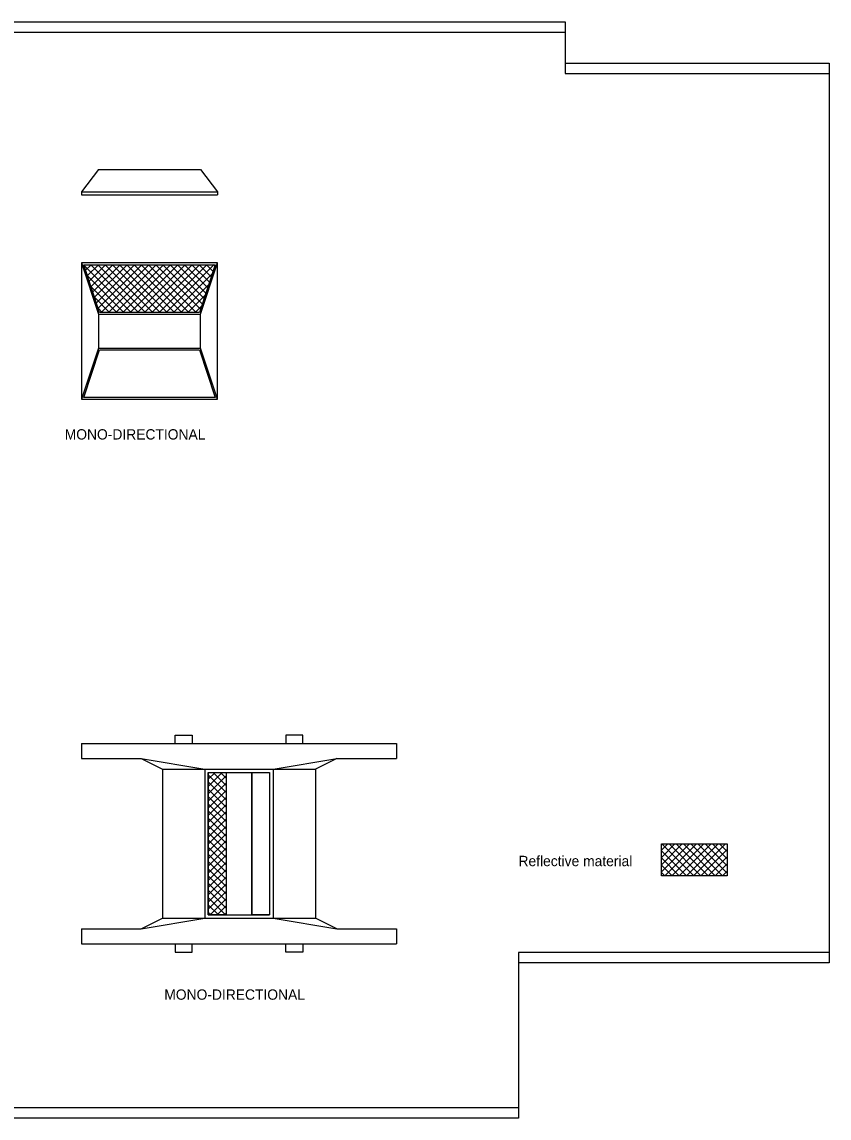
# Model space of a CAD drawing. Extents: x 0 to 390, y 0 to 265.
# Drawn here: x 195 to 390, y 0 to 265 of the extents above; entities that cross this region are included whole.
import ezdxf

# ---------------------------------------------------------------- set-up
doc = ezdxf.new("R2010")
doc.units = 0
doc.layers.add('D_Details', color=7, linetype='Continuous')
doc.layers.add('Default', color=7, linetype='Continuous')

msp = doc.modelspace()

# ---------------------------------------------------------------- linework, layer by layer
at = {"layer": 'D_Details'}
for p, q in [((213.48, 229.35), (209.36, 223.89)), ((213.48, 229.35), (238.17, 229.35)), ((238.17, 229.35), (242.28, 223.89)), ((209.36, 223.89), (242.28, 223.89)), ((209.36, 223.89), (209.36, 223.18)), ((209.36, 223.18), (242.28, 223.18)), ((242.28, 223.89), (242.28, 223.18)), ((209.36, 206.72), (213.48, 194.38)), ((238.17, 194.38), (242.28, 206.72)), ((213.77, 194.79), (209.94, 206.31)), ((209.95, 206.29), (209.96, 206.31)), ((221.39, 194.79), (209.97, 206.2)), ((210.38, 204.98), (211.71, 206.31)), ((210.82, 203.67), (213.46, 206.31)), ((211.26, 202.36), (215.21, 206.31)), ((223.14, 194.79), (211.62, 206.31)), ((211.69, 201.05), (216.95, 206.31)), ((212.13, 199.74), (218.7, 206.31)), ((212.56, 198.44), (220.44, 206.31)), ((213, 197.12), (222.18, 206.31)), ((224.88, 194.79), (213.36, 206.31)), ((213.44, 195.81), (223.93, 206.31)), ((214.16, 194.79), (225.68, 206.31)), ((226.63, 194.79), (215.11, 206.31)), ((215.91, 194.79), (227.43, 206.31)), ((228.37, 194.79), (216.85, 206.31)), ((217.65, 194.79), (229.17, 206.31)), ((230.12, 194.79), (218.6, 206.31)), ((219.39, 194.79), (230.92, 206.31)), ((231.86, 194.79), (220.34, 206.31)), ((221.14, 194.79), (232.66, 206.31)), ((233.62, 194.79), (222.09, 206.31)), ((222.88, 194.79), (234.41, 206.31)), ((235.36, 194.79), (223.84, 206.31)), ((224.63, 194.79), (236.15, 206.31)), ((237.11, 194.79), (225.58, 206.31)), ((226.37, 194.79), (237.9, 206.31)), ((238.12, 195.52), (227.33, 206.31)), ((228.13, 194.79), (239.65, 206.31)), ((238.55, 196.83), (229.07, 206.31)), ((229.87, 194.79), (241.39, 206.31)), ((238.99, 198.14), (230.82, 206.31)), ((231.62, 194.79), (241, 204.18)), ((239.43, 199.45), (232.56, 206.31)), ((239.86, 200.76), (234.31, 206.31)), ((240.3, 202.07), (236.06, 206.31)), ((240.73, 203.38), (237.8, 206.31)), ((241.71, 206.31), (237.87, 194.79)), ((241.17, 204.69), (239.55, 206.31)), ((241.61, 206), (241.29, 206.31)), ((241.71, 206.31), (241.71, 206.31)), ((219.64, 194.79), (210.84, 203.59)), ((233.36, 194.79), (240.13, 201.55)), ((217.9, 194.79), (211.72, 200.98)), ((235.11, 194.79), (239.25, 198.94)), ((216.15, 194.79), (212.59, 198.36)), ((236.85, 194.79), (238.38, 196.32)), ((214.41, 194.79), (213.46, 195.74)), ((213.48, 194.38), (238.17, 194.38)), ((213.48, 194.38), (213.48, 186.15)), ((237.87, 194.79), (213.77, 194.79)), ((238.17, 186.15), (238.17, 194.38)), ((213.48, 186.15), (209.36, 173.8)), ((209.94, 174.22), (213.77, 185.74)), ((213.48, 186.15), (238.17, 186.15)), ((213.77, 185.74), (237.87, 185.74)), ((237.87, 185.74), (241.71, 174.22)), ((242.28, 173.8), (238.17, 186.15)), ((209.37, 90.53), (285.5, 90.53)), ((209.37, 90.53), (209.37, 86.91)), ((232, 90.53), (232, 92.59)), ((232, 92.59), (236.12, 92.59)), ((236.12, 92.59), (236.12, 90.53)), ((262.86, 92.59), (258.75, 92.59)), ((258.75, 92.59), (258.75, 90.53)), ((262.86, 90.53), (262.86, 92.59)), ((285.5, 90.53), (285.5, 86.91)), ((209.37, 86.91), (223.77, 86.91)), ((223.77, 86.91), (228.92, 84.36)), ((223.77, 86.91), (239.2, 84.36)), ((255.66, 84.36), (271.09, 86.91)), ((271.09, 86.91), (265.95, 84.36)), ((271.09, 86.91), (285.5, 86.91)), ((228.92, 84.36), (228.92, 48.31)), ((228.92, 84.36), (265.95, 84.36)), ((239.2, 84.36), (239.2, 48.31)), ((240.03, 83.53), (254.84, 83.53)), ((240.03, 83.53), (240.03, 49.13)), ((240.03, 81.9), (241.66, 83.53)), ((240.03, 80.15), (243.41, 83.53)), ((244.35, 78.67), (240.03, 82.99)), ((240.03, 78.4), (244.35, 82.72)), ((244.35, 80.41), (241.23, 83.53)), ((244.35, 82.16), (242.97, 83.53)), ((244.35, 83.53), (244.35, 49.13)), ((250.52, 83.53), (250.52, 49.13)), ((254.84, 83.53), (254.84, 49.13)), ((255.66, 84.36), (255.66, 48.31)), ((265.95, 84.36), (265.95, 48.31)), ((244.35, 76.92), (240.03, 81.25)), ((240.03, 76.65), (244.35, 80.97)), ((244.35, 75.18), (240.03, 79.5)), ((240.03, 74.91), (244.35, 79.23)), ((244.35, 73.43), (240.03, 77.75)), ((240.03, 73.16), (244.35, 77.48)), ((244.35, 71.68), (240.03, 76)), ((240.03, 71.42), (244.35, 75.74)), ((244.35, 69.94), (240.03, 74.26)), ((240.03, 69.67), (244.35, 74)), ((244.35, 68.19), (240.03, 72.51)), ((240.03, 67.93), (244.35, 72.25)), ((244.35, 66.45), (240.03, 70.77)), ((240.03, 66.19), (244.35, 70.51)), ((244.35, 64.7), (240.03, 69.02)), ((240.03, 64.43), (244.35, 68.75)), ((244.35, 62.96), (240.03, 67.28)), ((240.03, 62.69), (244.35, 67.01)), ((349.49, 64.74), (351.01, 66.26)), ((349.49, 62.99), (352.76, 66.26)), ((349.49, 61.25), (354.5, 66.26)), ((349.49, 59.5), (356.25, 66.26)), ((357.29, 58.56), (349.6, 66.26)), ((350.3, 58.56), (357.99, 66.26)), ((359.04, 58.56), (351.34, 66.26)), ((352.04, 58.56), (359.73, 66.26)), ((360.78, 58.56), (353.09, 66.26)), ((353.78, 58.56), (361.48, 66.26)), ((362.52, 58.56), (354.83, 66.26)), ((355.54, 58.56), (363.23, 66.26)), ((364.28, 58.56), (356.58, 66.26)), ((357.28, 58.56), (364.98, 66.26)), ((365.38, 59.21), (358.33, 66.26)), ((365.38, 60.95), (360.07, 66.26)), ((365.38, 62.7), (361.82, 66.26)), ((365.38, 64.44), (363.56, 66.26)), ((365.38, 66.19), (365.31, 66.26)), ((244.35, 61.21), (240.03, 65.53)), ((240.03, 60.94), (244.35, 65.26)), ((244.35, 59.46), (240.03, 63.78)), ((355.55, 58.56), (349.49, 64.62)), ((359.03, 58.56), (365.38, 64.92)), ((240.03, 59.2), (244.35, 63.52)), ((244.35, 57.72), (240.03, 62.04)), ((240.03, 57.45), (244.35, 61.77)), ((353.8, 58.56), (349.49, 62.88)), ((352.06, 58.56), (349.49, 61.13)), ((360.77, 58.56), (365.38, 63.17)), ((362.52, 58.56), (365.38, 61.43)), ((244.35, 55.97), (240.03, 60.29)), ((240.03, 55.71), (244.35, 60.03)), ((244.35, 54.23), (240.03, 58.55)), ((350.31, 58.56), (349.49, 59.39)), ((364.26, 58.56), (365.38, 59.68)), ((240.03, 53.96), (244.35, 58.28)), ((244.35, 52.48), (240.03, 56.8)), ((240.03, 52.21), (244.35, 56.53)), ((244.35, 50.74), (240.03, 55.06)), ((240.03, 50.47), (244.35, 54.79)), ((244.21, 49.13), (240.03, 53.31)), ((240.44, 49.13), (244.35, 53.04)), ((242.45, 49.13), (240.03, 51.56)), ((242.18, 49.13), (244.35, 51.3)), ((223.77, 45.76), (228.92, 48.31)), ((223.77, 45.76), (239.2, 48.31)), ((228.92, 48.31), (265.95, 48.31)), ((240.71, 49.13), (240.03, 49.82)), ((240.03, 49.13), (254.84, 49.13)), ((243.93, 49.13), (244.35, 49.55)), ((255.66, 48.31), (271.09, 45.76)), ((271.09, 45.76), (265.95, 48.31)), ((209.37, 45.76), (209.37, 42.14)), ((209.37, 45.76), (223.77, 45.76)), ((271.09, 45.76), (285.5, 45.76)), ((285.5, 45.76), (285.5, 42.14)), ((209.37, 42.14), (285.5, 42.14)), ((232, 42.14), (232, 40.08)), ((232, 40.08), (236.12, 40.08)), ((236.12, 40.08), (236.12, 42.14)), ((258.75, 40.08), (258.75, 42.14)), ((262.86, 40.08), (258.75, 40.08)), ((262.86, 42.14), (262.86, 40.08))]:
    msp.add_line(p, q, dxfattribs=at)
for points in [[(209.36, 173.8), (242.28, 173.8), (242.28, 206.72), (209.36, 206.72)], [(240.03, 83.53), (244.35, 83.53), (244.35, 49.13), (240.03, 49.13)], [(250.52, 83.53), (254.84, 83.53), (254.84, 49.13), (250.52, 49.13)], [(349.49, 66.26), (365.38, 66.26), (365.38, 58.56), (349.49, 58.56)]]:
    msp.add_lwpolyline(points, close=True, dxfattribs=at)
for points in [[(209.94, 206.31), (241.71, 206.31)], [(241.71, 174.22), (209.94, 174.22)]]:
    msp.add_lwpolyline(points, dxfattribs=at)
at = {"layer": 'Default'}
for points in [[(0, 265), (326.25, 265), (326.25, 255), (390, 255), (390, 37.5), (315, 37.5), (315, 0), (0, 0)], [(0, 262.5), (326.25, 262.5), (326.25, 252.5), (390, 252.5), (390, 40), (315, 40), (315, 2.5), (0, 2.5)]]:
    msp.add_lwpolyline(points, close=True, dxfattribs=at)

# ---------------------------------------------------------------- texts
at = {"layer": 'D_Details'}
for s, p in [('MONO-DIRECTIONAL', (205.34, 164.04)), ('Reflective material', (314.97, 60.9)), ('MONO-DIRECTIONAL', (229.39, 28.61))]:
    msp.add_text(s, height=2.5, dxfattribs=at).set_placement(p)

doc.saveas('drawing.dxf')
